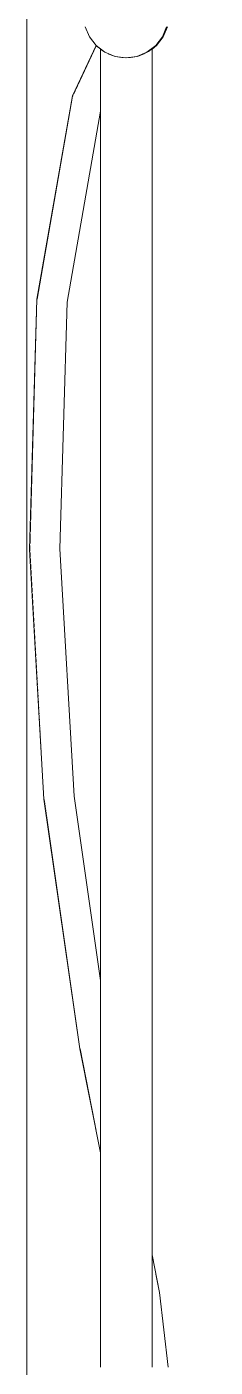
# Model space of a CAD drawing. Header units: metres. Extents: x -0.7 to 10.5, y -2 to 12.8.
# Drawn here: x 6.375 to 6.456, y 2.382 to 2.956 of the extents above; entities that cross this region are included whole.
import ezdxf

# ---------------------------------------------------------------- set-up
doc = ezdxf.new("R2010")
doc.units = ezdxf.units.M
doc.header["$MEASUREMENT"] = 0
doc.linetypes.add('Xref_Alzado 1$0$Wipeout_Contour', pattern=[1000, 0, -1000])
doc.layers.add('Xref_Alzado 1$0$Interior - Mobiliario', color=7, linetype='Continuous')
doc.layers.add('Xref_Alzado 1$0$Interior - Mobiliario _Pen_No__81', color=7, linetype='Continuous', lineweight=13, true_color=0x6a6a6a)

# ---------------------------------------------------------------- blocks, each defined once
blk = doc.blocks.new('Xref_Alzado 1$0$Section Element_140')
at = {"color": 254, "linetype": 'Xref_Alzado 1$0$Wipeout_Contour', "lineweight": 0, "ltscale": 258399.601348}
blk.add_wipeout([(-11672.34, -1907), (-11640.8, -1907), (-11640.8, -1838), (-11642.8, -1838), (-11642.8, -1818), (-11640.8, -1818), (-11640.8, -1726.21), (-11649.74, -1681.6), (-11665.06, -1574.65), (-11671.19, -1467.59), (-11668.12, -1360.34), (-11652.84, -1273.28), (-11642.76, -1251.65), (-11645.56, -1248), (-11647.36, -1243.66), (-11647.97, -1239), (-11647.36, -1234.34), (-11645.56, -1230), (-11642.7, -1226.27), (-11640.8, -1224.82), (-11640.8, -1052), (-11672.34, -1052)], dxfattribs=at).dxf.layer = 'Xref_Alzado 1$0$Interior - Mobiliario'
at = {"color": 254, "linetype": 'Xref_Alzado 1$0$Wipeout_Contour', "lineweight": 0, "ltscale": 46730.915742}
blk.add_wipeout([(-11614.38, -1248), (-11617.24, -1251.73), (-11616.98, -1251.73), (-11614.12, -1248)], dxfattribs=at).dxf.layer = 'Xref_Alzado 1$0$Interior - Mobiliario'
at = {"color": 254, "linetype": 'Xref_Alzado 1$0$Wipeout_Contour', "lineweight": 0, "ltscale": 35279.290102}
blk.add_wipeout([(-11618.8, -1818), (-11618.45, -1818), (-11618.8, -1814.99)], dxfattribs=at).dxf.layer = 'Xref_Alzado 1$0$Interior - Mobiliario'
at = {"color": 254, "linetype": 'Xref_Alzado 1$0$Wipeout_Contour', "lineweight": 0, "ltscale": 46962.59679}
blk.add_wipeout([(-11591.82, -1818), (-11603.11, -1818), (-11603.11, -1838), (-11591.82, -1838)], dxfattribs=at).dxf.layer = 'Xref_Alzado 1$0$Interior - Mobiliario'
at = {"color": 254, "linetype": 'Xref_Alzado 1$0$Wipeout_Contour', "lineweight": 0, "ltscale": 46719.927895}
blk.add_wipeout([(-11614.38, -1248), (-11614.12, -1248), (-11612.32, -1243.66), (-11612.58, -1243.66)], dxfattribs=at).dxf.layer = 'Xref_Alzado 1$0$Interior - Mobiliario'
at = {"color": 254, "linetype": 'Xref_Alzado 1$0$Wipeout_Contour', "lineweight": 0, "ltscale": 93491.979524}
blk.add_wipeout([(-11617.24, -1251.73), (-11620.97, -1254.59), (-11620.82, -1254.59), (-11620.29, -1254.18), (-11619.18, -1253.34), (-11618.8, -1253.05), (-11618.8, -1253.13), (-11616.98, -1251.73)], dxfattribs=at).dxf.layer = 'Xref_Alzado 1$0$Interior - Mobiliario'
at = {"color": 254, "linetype": 'Xref_Alzado 1$0$Wipeout_Contour', "lineweight": 0, "ltscale": 58710.892277}
blk.add_wipeout([(-11655.15, -1361.66), (-11658.18, -1467.41), (-11652.11, -1573.35), (-11640.8, -1652.34), (-11640.8, -1279.87)], dxfattribs=at).dxf.layer = 'Xref_Alzado 1$0$Interior - Mobiliario'
at = {"color": 254, "linetype": 'Xref_Alzado 1$0$Wipeout_Contour', "lineweight": 0, "ltscale": 47076.794121}
blk.add_wipeout([(-11649.74, -1681.6), (-11640.8, -1726.21), (-11640.8, -1725.11), (-11649.53, -1681.56)], dxfattribs=at).dxf.layer = 'Xref_Alzado 1$0$Interior - Mobiliario'
at = {"color": 254, "linetype": 'Xref_Alzado 1$0$Wipeout_Contour', "lineweight": 0, "ltscale": 58793.201401}
blk.add_wipeout([(-11618.8, -1814.99), (-11618.45, -1818), (-11616.84, -1818), (-11616.76, -1818), (-11618.8, -1800.2)], dxfattribs=at).dxf.layer = 'Xref_Alzado 1$0$Interior - Mobiliario'
at = {"color": 254, "linetype": 'Xref_Alzado 1$0$Wipeout_Contour', "lineweight": 0, "ltscale": 47075.33462}
blk.add_wipeout([(-11649.53, -1681.56), (-11640.8, -1725.11), (-11640.8, -1721.83), (-11648.89, -1681.45)], dxfattribs=at).dxf.layer = 'Xref_Alzado 1$0$Interior - Mobiliario'
at = {"color": 254, "linetype": 'Xref_Alzado 1$0$Wipeout_Contour', "lineweight": 0, "ltscale": 58781.925769}
blk.add_wipeout([(-11618.8, -1800.2), (-11616.76, -1818), (-11615.18, -1818), (-11618.79, -1786.49), (-11618.8, -1786.5)], dxfattribs=at).dxf.layer = 'Xref_Alzado 1$0$Interior - Mobiliario'
at = {"color": 254, "linetype": 'Xref_Alzado 1$0$Wipeout_Contour', "lineweight": 0, "ltscale": 47072.462119}
blk.add_wipeout([(-11648.89, -1681.45), (-11640.8, -1721.83), (-11640.8, -1716.6), (-11647.88, -1681.28)], dxfattribs=at).dxf.layer = 'Xref_Alzado 1$0$Interior - Mobiliario'
at = {"color": 254, "linetype": 'Xref_Alzado 1$0$Wipeout_Contour', "lineweight": 0, "ltscale": 47021.157224}
blk.add_wipeout([(-11618.79, -1786.49), (-11615.18, -1818), (-11613.82, -1818), (-11617.45, -1786.29)], dxfattribs=at).dxf.layer = 'Xref_Alzado 1$0$Interior - Mobiliario'
at = {"color": 254, "linetype": 'Xref_Alzado 1$0$Wipeout_Contour', "lineweight": 0, "ltscale": 47068.384069}
blk.add_wipeout([(-11647.88, -1681.28), (-11640.8, -1716.6), (-11640.8, -1709.77), (-11646.56, -1681.05)], dxfattribs=at).dxf.layer = 'Xref_Alzado 1$0$Interior - Mobiliario'
at = {"color": 254, "linetype": 'Xref_Alzado 1$0$Wipeout_Contour', "lineweight": 0, "ltscale": 47016.394717}
blk.add_wipeout([(-11617.45, -1786.29), (-11613.82, -1818), (-11612.78, -1818), (-11616.43, -1786.12)], dxfattribs=at).dxf.layer = 'Xref_Alzado 1$0$Interior - Mobiliario'
at = {"color": 254, "linetype": 'Xref_Alzado 1$0$Wipeout_Contour', "lineweight": 0, "ltscale": 47082.24687}
blk.add_wipeout([(-11649.74, -1681.6), (-11649.53, -1681.56), (-11664.84, -1574.63), (-11665.06, -1574.65)], dxfattribs=at).dxf.layer = 'Xref_Alzado 1$0$Interior - Mobiliario'
at = {"color": 254, "linetype": 'Xref_Alzado 1$0$Wipeout_Contour', "lineweight": 0, "ltscale": 47063.395235}
blk.add_wipeout([(-11646.56, -1681.05), (-11640.8, -1709.77), (-11640.8, -1701.81), (-11645.01, -1680.78)], dxfattribs=at).dxf.layer = 'Xref_Alzado 1$0$Interior - Mobiliario'
at = {"color": 254, "linetype": 'Xref_Alzado 1$0$Wipeout_Contour', "lineweight": 0, "ltscale": 47013.019313}
blk.add_wipeout([(-11616.43, -1786.12), (-11612.78, -1818), (-11612.12, -1818), (-11615.78, -1786.02)], dxfattribs=at).dxf.layer = 'Xref_Alzado 1$0$Interior - Mobiliario'
at = {"color": 254, "linetype": 'Xref_Alzado 1$0$Wipeout_Contour', "lineweight": 0, "ltscale": 47080.527071}
blk.add_wipeout([(-11649.53, -1681.56), (-11648.89, -1681.45), (-11664.2, -1574.56), (-11664.84, -1574.63)], dxfattribs=at).dxf.layer = 'Xref_Alzado 1$0$Interior - Mobiliario'
at = {"color": 254, "linetype": 'Xref_Alzado 1$0$Wipeout_Contour', "lineweight": 0, "ltscale": 47057.865389}
blk.add_wipeout([(-11645.01, -1680.78), (-11640.8, -1701.81), (-11640.8, -1693.25), (-11643.36, -1680.5)], dxfattribs=at).dxf.layer = 'Xref_Alzado 1$0$Interior - Mobiliario'
at = {"color": 254, "linetype": 'Xref_Alzado 1$0$Wipeout_Contour', "lineweight": 0, "ltscale": 47011.261202}
blk.add_wipeout([(-11615.78, -1786.02), (-11612.12, -1818), (-11611.89, -1818), (-11615.56, -1785.99)], dxfattribs=at).dxf.layer = 'Xref_Alzado 1$0$Interior - Mobiliario'
at = {"color": 254, "linetype": 'Xref_Alzado 1$0$Wipeout_Contour', "lineweight": 0, "ltscale": 35265.585145}
blk.add_wipeout([(-11618.8, -1786.5), (-11618.79, -1786.49), (-11618.8, -1786.44)], dxfattribs=at).dxf.layer = 'Xref_Alzado 1$0$Interior - Mobiliario'
at = {"color": 254, "linetype": 'Xref_Alzado 1$0$Wipeout_Contour', "lineweight": 0, "ltscale": 47077.181725}
blk.add_wipeout([(-11648.89, -1681.45), (-11647.88, -1681.28), (-11663.18, -1574.46), (-11664.2, -1574.56)], dxfattribs=at).dxf.layer = 'Xref_Alzado 1$0$Interior - Mobiliario'
at = {"color": 254, "linetype": 'Xref_Alzado 1$0$Wipeout_Contour', "lineweight": 0, "ltscale": 47052.254609}
blk.add_wipeout([(-11643.36, -1680.5), (-11640.8, -1693.25), (-11640.8, -1684.69), (-11641.7, -1680.22)], dxfattribs=at).dxf.layer = 'Xref_Alzado 1$0$Interior - Mobiliario'
at = {"color": 254, "linetype": 'Xref_Alzado 1$0$Wipeout_Contour', "lineweight": 0, "ltscale": 47018.104446}
blk.add_wipeout([(-11618.8, -1786.44), (-11618.79, -1786.49), (-11617.45, -1786.29), (-11618.8, -1779.58)], dxfattribs=at).dxf.layer = 'Xref_Alzado 1$0$Interior - Mobiliario'
at = {"color": 254, "linetype": 'Xref_Alzado 1$0$Wipeout_Contour', "lineweight": 0, "ltscale": 47072.438818}
blk.add_wipeout([(-11647.88, -1681.28), (-11646.56, -1681.05), (-11661.84, -1574.32), (-11663.18, -1574.46)], dxfattribs=at).dxf.layer = 'Xref_Alzado 1$0$Interior - Mobiliario'
at = {"color": 254, "linetype": 'Xref_Alzado 1$0$Wipeout_Contour', "lineweight": 0, "ltscale": 35286.235332}
blk.add_wipeout([(-11641.7, -1680.22), (-11640.8, -1684.69), (-11640.8, -1680.06)], dxfattribs=at).dxf.layer = 'Xref_Alzado 1$0$Interior - Mobiliario'
at = {"color": 254, "linetype": 'Xref_Alzado 1$0$Wipeout_Contour', "lineweight": 0, "ltscale": 47014.347516}
blk.add_wipeout([(-11618.8, -1779.58), (-11617.45, -1786.29), (-11616.43, -1786.12), (-11618.8, -1774.3)], dxfattribs=at).dxf.layer = 'Xref_Alzado 1$0$Interior - Mobiliario'
at = {"color": 254, "linetype": 'Xref_Alzado 1$0$Wipeout_Contour', "lineweight": 0, "ltscale": 47067.477746}
blk.add_wipeout([(-11665.06, -1574.65), (-11664.84, -1574.63), (-11670.97, -1467.59), (-11671.19, -1467.59)], dxfattribs=at).dxf.layer = 'Xref_Alzado 1$0$Interior - Mobiliario'
at = {"color": 254, "linetype": 'Xref_Alzado 1$0$Wipeout_Contour', "lineweight": 0, "ltscale": 47066.621576}
blk.add_wipeout([(-11646.56, -1681.05), (-11645.01, -1680.78), (-11660.28, -1574.17), (-11661.84, -1574.32)], dxfattribs=at).dxf.layer = 'Xref_Alzado 1$0$Interior - Mobiliario'
at = {"color": 254, "linetype": 'Xref_Alzado 1$0$Wipeout_Contour', "lineweight": 0, "ltscale": 47011.536984}
blk.add_wipeout([(-11618.8, -1774.3), (-11616.43, -1786.12), (-11615.78, -1786.02), (-11618.8, -1770.97)], dxfattribs=at).dxf.layer = 'Xref_Alzado 1$0$Interior - Mobiliario'
at = {"color": 254, "linetype": 'Xref_Alzado 1$0$Wipeout_Contour', "lineweight": 0, "ltscale": 47065.762534}
blk.add_wipeout([(-11664.84, -1574.63), (-11664.2, -1574.56), (-11670.33, -1467.58), (-11670.97, -1467.59)], dxfattribs=at).dxf.layer = 'Xref_Alzado 1$0$Interior - Mobiliario'
at = {"color": 254, "linetype": 'Xref_Alzado 1$0$Wipeout_Contour', "lineweight": 0, "ltscale": 47060.126438}
blk.add_wipeout([(-11645.01, -1680.78), (-11643.36, -1680.5), (-11658.61, -1574), (-11660.28, -1574.17)], dxfattribs=at).dxf.layer = 'Xref_Alzado 1$0$Interior - Mobiliario'
at = {"color": 254, "linetype": 'Xref_Alzado 1$0$Wipeout_Contour', "lineweight": 0, "ltscale": 47010.099869}
blk.add_wipeout([(-11618.8, -1770.97), (-11615.78, -1786.02), (-11615.56, -1785.99), (-11618.8, -1769.81)], dxfattribs=at).dxf.layer = 'Xref_Alzado 1$0$Interior - Mobiliario'
at = {"layer": 'Xref_Alzado 1$0$Interior - Mobiliario _Pen_No__81', "color": 251, "linetype": 'Continuous', "lineweight": 13, "true_color": 0x6a6a6a}
blk.add_line((-11611.89, -1818), (-11615.56, -1785.99), dxfattribs=at)
at = {"color": 254, "linetype": 'Xref_Alzado 1$0$Wipeout_Contour', "lineweight": 0, "ltscale": 47062.42602}
blk.add_wipeout([(-11664.2, -1574.56), (-11663.18, -1574.46), (-11669.3, -1467.57), (-11670.33, -1467.58)], dxfattribs=at).dxf.layer = 'Xref_Alzado 1$0$Interior - Mobiliario'
at = {"color": 254, "linetype": 'Xref_Alzado 1$0$Wipeout_Contour', "lineweight": 0, "ltscale": 47053.396039}
blk.add_wipeout([(-11643.36, -1680.5), (-11641.7, -1680.22), (-11656.93, -1573.83), (-11658.61, -1574)], dxfattribs=at).dxf.layer = 'Xref_Alzado 1$0$Interior - Mobiliario'
at = {"color": 254, "linetype": 'Xref_Alzado 1$0$Wipeout_Contour', "lineweight": 0, "ltscale": 47057.695596}
blk.add_wipeout([(-11663.18, -1574.46), (-11661.84, -1574.32), (-11667.95, -1467.55), (-11669.3, -1467.57)], dxfattribs=at).dxf.layer = 'Xref_Alzado 1$0$Interior - Mobiliario'
at = {"color": 254, "linetype": 'Xref_Alzado 1$0$Wipeout_Contour', "lineweight": 0, "ltscale": 58808.897093}
blk.add_wipeout([(-11656.93, -1573.83), (-11641.7, -1680.22), (-11640.8, -1680.06), (-11640.8, -1675.4), (-11655.37, -1573.68)], dxfattribs=at).dxf.layer = 'Xref_Alzado 1$0$Interior - Mobiliario'
at = {"color": 254, "linetype": 'Xref_Alzado 1$0$Wipeout_Contour', "lineweight": 0, "ltscale": 47051.893644}
blk.add_wipeout([(-11661.84, -1574.32), (-11660.28, -1574.17), (-11666.39, -1467.52), (-11667.95, -1467.55)], dxfattribs=at).dxf.layer = 'Xref_Alzado 1$0$Interior - Mobiliario'
at = {"color": 254, "linetype": 'Xref_Alzado 1$0$Wipeout_Contour', "lineweight": 0, "ltscale": 47041.115526}
blk.add_wipeout([(-11655.37, -1573.68), (-11640.8, -1675.4), (-11640.8, -1665.88), (-11654.02, -1573.54)], dxfattribs=at).dxf.layer = 'Xref_Alzado 1$0$Interior - Mobiliario'
at = {"color": 254, "linetype": 'Xref_Alzado 1$0$Wipeout_Contour', "lineweight": 0, "ltscale": 47045.415568}
blk.add_wipeout([(-11660.28, -1574.17), (-11658.61, -1574), (-11664.71, -1467.5), (-11666.39, -1467.52)], dxfattribs=at).dxf.layer = 'Xref_Alzado 1$0$Interior - Mobiliario'
at = {"color": 254, "linetype": 'Xref_Alzado 1$0$Wipeout_Contour', "lineweight": 0, "ltscale": 47036.328254}
blk.add_wipeout([(-11654.02, -1573.54), (-11640.8, -1665.88), (-11640.8, -1658.56), (-11652.99, -1573.44)], dxfattribs=at).dxf.layer = 'Xref_Alzado 1$0$Interior - Mobiliario'
at = {"color": 254, "linetype": 'Xref_Alzado 1$0$Wipeout_Contour', "lineweight": 0, "ltscale": 47020.065238}
blk.add_wipeout([(-11671.19, -1467.59), (-11670.97, -1467.59), (-11667.9, -1360.36), (-11668.12, -1360.34)], dxfattribs=at).dxf.layer = 'Xref_Alzado 1$0$Interior - Mobiliario'
at = {"color": 254, "linetype": 'Xref_Alzado 1$0$Wipeout_Contour', "lineweight": 0, "ltscale": 47038.702842}
blk.add_wipeout([(-11658.61, -1574), (-11656.93, -1573.83), (-11663.02, -1467.48), (-11664.71, -1467.5)], dxfattribs=at).dxf.layer = 'Xref_Alzado 1$0$Interior - Mobiliario'
at = {"color": 254, "linetype": 'Xref_Alzado 1$0$Wipeout_Contour', "lineweight": 0, "ltscale": 47032.929336}
blk.add_wipeout([(-11652.99, -1573.44), (-11640.8, -1658.56), (-11640.8, -1653.94), (-11652.34, -1573.37)], dxfattribs=at).dxf.layer = 'Xref_Alzado 1$0$Interior - Mobiliario'
at = {"color": 254, "linetype": 'Xref_Alzado 1$0$Wipeout_Contour', "lineweight": 0, "ltscale": 47018.368641}
blk.add_wipeout([(-11670.97, -1467.59), (-11670.33, -1467.58), (-11667.26, -1360.43), (-11667.9, -1360.36)], dxfattribs=at).dxf.layer = 'Xref_Alzado 1$0$Interior - Mobiliario'
at = {"color": 254, "linetype": 'Xref_Alzado 1$0$Wipeout_Contour', "lineweight": 0, "ltscale": 47032.212928}
blk.add_wipeout([(-11656.93, -1573.83), (-11655.37, -1573.68), (-11661.45, -1467.45), (-11663.02, -1467.48)], dxfattribs=at).dxf.layer = 'Xref_Alzado 1$0$Interior - Mobiliario'
at = {"color": 254, "linetype": 'Xref_Alzado 1$0$Wipeout_Contour', "lineweight": 0, "ltscale": 47031.14249}
blk.add_wipeout([(-11652.34, -1573.37), (-11640.8, -1653.94), (-11640.8, -1652.34), (-11652.11, -1573.35)], dxfattribs=at).dxf.layer = 'Xref_Alzado 1$0$Interior - Mobiliario'
at = {"color": 254, "linetype": 'Xref_Alzado 1$0$Wipeout_Contour', "lineweight": 0, "ltscale": 47015.06795}
blk.add_wipeout([(-11670.33, -1467.58), (-11669.3, -1467.57), (-11666.23, -1360.53), (-11667.26, -1360.43)], dxfattribs=at).dxf.layer = 'Xref_Alzado 1$0$Interior - Mobiliario'
at = {"color": 254, "linetype": 'Xref_Alzado 1$0$Wipeout_Contour', "lineweight": 0, "ltscale": 47026.388097}
blk.add_wipeout([(-11655.37, -1573.68), (-11654.02, -1573.54), (-11660.1, -1467.43), (-11661.45, -1467.45)], dxfattribs=at).dxf.layer = 'Xref_Alzado 1$0$Interior - Mobiliario'
at = {"layer": 'Xref_Alzado 1$0$Interior - Mobiliario _Pen_No__81', "color": 251, "linetype": 'Continuous', "lineweight": 13, "true_color": 0x6a6a6a}
blk.add_line((-11672.34, -1907), (-11672.34, -1052), dxfattribs=at)
at = {"color": 254, "linetype": 'Xref_Alzado 1$0$Wipeout_Contour', "lineweight": 0, "ltscale": 47010.388134}
blk.add_wipeout([(-11669.3, -1467.57), (-11667.95, -1467.55), (-11664.89, -1360.67), (-11666.23, -1360.53)], dxfattribs=at).dxf.layer = 'Xref_Alzado 1$0$Interior - Mobiliario'
at = {"color": 254, "linetype": 'Xref_Alzado 1$0$Wipeout_Contour', "lineweight": 0, "ltscale": 47021.625294}
blk.add_wipeout([(-11654.02, -1573.54), (-11652.99, -1573.44), (-11659.06, -1467.42), (-11660.1, -1467.43)], dxfattribs=at).dxf.layer = 'Xref_Alzado 1$0$Interior - Mobiliario'
at = {"color": 254, "linetype": 'Xref_Alzado 1$0$Wipeout_Contour', "lineweight": 0, "ltscale": 47004.648144}
blk.add_wipeout([(-11667.95, -1467.55), (-11666.39, -1467.52), (-11663.33, -1360.83), (-11664.89, -1360.67)], dxfattribs=at).dxf.layer = 'Xref_Alzado 1$0$Interior - Mobiliario'
at = {"color": 254, "linetype": 'Xref_Alzado 1$0$Wipeout_Contour', "lineweight": 0, "ltscale": 47018.249081}
blk.add_wipeout([(-11652.99, -1573.44), (-11652.34, -1573.37), (-11658.41, -1467.41), (-11659.06, -1467.42)], dxfattribs=at).dxf.layer = 'Xref_Alzado 1$0$Interior - Mobiliario'
at = {"color": 254, "linetype": 'Xref_Alzado 1$0$Wipeout_Contour', "lineweight": 0, "ltscale": 46998.239168}
blk.add_wipeout([(-11666.39, -1467.52), (-11664.71, -1467.5), (-11661.66, -1361), (-11663.33, -1360.83)], dxfattribs=at).dxf.layer = 'Xref_Alzado 1$0$Interior - Mobiliario'
at = {"color": 254, "linetype": 'Xref_Alzado 1$0$Wipeout_Contour', "lineweight": 0, "ltscale": 47016.489528}
blk.add_wipeout([(-11652.34, -1573.37), (-11652.11, -1573.35), (-11658.18, -1467.41), (-11658.41, -1467.41)], dxfattribs=at).dxf.layer = 'Xref_Alzado 1$0$Interior - Mobiliario'
at = {"layer": 'Xref_Alzado 1$0$Interior - Mobiliario _Pen_No__81', "color": 251, "linetype": 'Continuous', "lineweight": 13, "true_color": 0x6a6a6a}
blk.add_line((-11649.74, -1681.6), (-11665.06, -1574.65), dxfattribs=at)
at = {"color": 254, "linetype": 'Xref_Alzado 1$0$Wipeout_Contour', "lineweight": 0, "ltscale": 46991.59798}
blk.add_wipeout([(-11664.71, -1467.5), (-11663.02, -1467.48), (-11659.98, -1361.17), (-11661.66, -1361)], dxfattribs=at).dxf.layer = 'Xref_Alzado 1$0$Interior - Mobiliario'
at = {"color": 254, "linetype": 'Xref_Alzado 1$0$Wipeout_Contour', "lineweight": 0, "ltscale": 46985.177165}
blk.add_wipeout([(-11663.02, -1467.48), (-11661.45, -1467.45), (-11658.41, -1361.33), (-11659.98, -1361.17)], dxfattribs=at).dxf.layer = 'Xref_Alzado 1$0$Interior - Mobiliario'
at = {"layer": 'Xref_Alzado 1$0$Interior - Mobiliario _Pen_No__81', "color": 251, "linetype": 'Continuous', "lineweight": 13, "true_color": 0x6a6a6a}
blk.add_line((-11665.06, -1574.65), (-11671.19, -1467.59), dxfattribs=at)
at = {"color": 254, "linetype": 'Xref_Alzado 1$0$Wipeout_Contour', "lineweight": 0, "ltscale": 46979.41428}
blk.add_wipeout([(-11661.45, -1467.45), (-11660.1, -1467.43), (-11657.06, -1361.47), (-11658.41, -1361.33)], dxfattribs=at).dxf.layer = 'Xref_Alzado 1$0$Interior - Mobiliario'
at = {"color": 254, "linetype": 'Xref_Alzado 1$0$Wipeout_Contour', "lineweight": 0, "ltscale": 46974.702036}
blk.add_wipeout([(-11660.1, -1467.43), (-11659.06, -1467.42), (-11656.03, -1361.57), (-11657.06, -1361.47)], dxfattribs=at).dxf.layer = 'Xref_Alzado 1$0$Interior - Mobiliario'
at = {"color": 254, "linetype": 'Xref_Alzado 1$0$Wipeout_Contour', "lineweight": 0, "ltscale": 46971.361537}
blk.add_wipeout([(-11659.06, -1467.42), (-11658.41, -1467.41), (-11655.38, -1361.64), (-11656.03, -1361.57)], dxfattribs=at).dxf.layer = 'Xref_Alzado 1$0$Interior - Mobiliario'
at = {"color": 254, "linetype": 'Xref_Alzado 1$0$Wipeout_Contour', "lineweight": 0, "ltscale": 46969.620397}
blk.add_wipeout([(-11658.41, -1467.41), (-11658.18, -1467.41), (-11655.15, -1361.66), (-11655.38, -1361.64)], dxfattribs=at).dxf.layer = 'Xref_Alzado 1$0$Interior - Mobiliario'
at = {"layer": 'Xref_Alzado 1$0$Interior - Mobiliario _Pen_No__81', "color": 251, "linetype": 'Continuous', "lineweight": 13, "true_color": 0x6a6a6a}
blk.add_line((-11652.11, -1573.35), (-11658.18, -1467.41), dxfattribs=at)
at = {"color": 254, "linetype": 'Xref_Alzado 1$0$Wipeout_Contour', "lineweight": 0, "ltscale": 46938.285833}
blk.add_wipeout([(-11668.12, -1360.34), (-11667.9, -1360.36), (-11652.63, -1273.35), (-11652.84, -1273.28)], dxfattribs=at).dxf.layer = 'Xref_Alzado 1$0$Interior - Mobiliario'
at = {"color": 254, "linetype": 'Xref_Alzado 1$0$Wipeout_Contour', "lineweight": 0, "ltscale": 46936.652059}
blk.add_wipeout([(-11667.9, -1360.36), (-11667.26, -1360.43), (-11652.01, -1273.55), (-11652.63, -1273.35)], dxfattribs=at).dxf.layer = 'Xref_Alzado 1$0$Interior - Mobiliario'
at = {"color": 254, "linetype": 'Xref_Alzado 1$0$Wipeout_Contour', "lineweight": 0, "ltscale": 46933.471954}
blk.add_wipeout([(-11667.26, -1360.43), (-11666.23, -1360.53), (-11651.03, -1273.86), (-11652.01, -1273.55)], dxfattribs=at).dxf.layer = 'Xref_Alzado 1$0$Interior - Mobiliario'
at = {"color": 254, "linetype": 'Xref_Alzado 1$0$Wipeout_Contour', "lineweight": 0, "ltscale": 46928.96229}
blk.add_wipeout([(-11666.23, -1360.53), (-11664.89, -1360.67), (-11649.73, -1274.27), (-11651.03, -1273.86)], dxfattribs=at).dxf.layer = 'Xref_Alzado 1$0$Interior - Mobiliario'
at = {"layer": 'Xref_Alzado 1$0$Interior - Mobiliario _Pen_No__81', "color": 251, "linetype": 'Continuous', "lineweight": 13, "true_color": 0x6a6a6a}
blk.add_line((-11671.19, -1467.59), (-11668.12, -1360.34), dxfattribs=at)
at = {"color": 254, "linetype": 'Xref_Alzado 1$0$Wipeout_Contour', "lineweight": 0, "ltscale": 46923.43045}
blk.add_wipeout([(-11664.89, -1360.67), (-11663.33, -1360.83), (-11648.23, -1274.74), (-11649.73, -1274.27)], dxfattribs=at).dxf.layer = 'Xref_Alzado 1$0$Interior - Mobiliario'
at = {"color": 254, "linetype": 'Xref_Alzado 1$0$Wipeout_Contour', "lineweight": 0, "ltscale": 46917.253466}
blk.add_wipeout([(-11663.33, -1360.83), (-11661.66, -1361), (-11646.61, -1275.25), (-11648.23, -1274.74)], dxfattribs=at).dxf.layer = 'Xref_Alzado 1$0$Interior - Mobiliario'
at = {"color": 254, "linetype": 'Xref_Alzado 1$0$Wipeout_Contour', "lineweight": 0, "ltscale": 46910.852315}
blk.add_wipeout([(-11661.66, -1361), (-11659.98, -1361.17), (-11644.99, -1275.76), (-11646.61, -1275.25)], dxfattribs=at).dxf.layer = 'Xref_Alzado 1$0$Interior - Mobiliario'
at = {"color": 254, "linetype": 'Xref_Alzado 1$0$Wipeout_Contour', "lineweight": 0, "ltscale": 46904.663222}
blk.add_wipeout([(-11659.98, -1361.17), (-11658.41, -1361.33), (-11643.48, -1276.24), (-11644.99, -1275.76)], dxfattribs=at).dxf.layer = 'Xref_Alzado 1$0$Interior - Mobiliario'
at = {"color": 254, "linetype": 'Xref_Alzado 1$0$Wipeout_Contour', "lineweight": 0, "ltscale": 58573.966817}
blk.add_wipeout([(-11652.84, -1273.28), (-11652.63, -1273.35), (-11642.59, -1251.81), (-11642.7, -1251.73), (-11642.76, -1251.65)], dxfattribs=at).dxf.layer = 'Xref_Alzado 1$0$Interior - Mobiliario'
at = {"color": 254, "linetype": 'Xref_Alzado 1$0$Wipeout_Contour', "lineweight": 0, "ltscale": 46899.107935}
blk.add_wipeout([(-11658.41, -1361.33), (-11657.06, -1361.47), (-11642.18, -1276.64), (-11643.48, -1276.24)], dxfattribs=at).dxf.layer = 'Xref_Alzado 1$0$Interior - Mobiliario'
at = {"color": 254, "linetype": 'Xref_Alzado 1$0$Wipeout_Contour', "lineweight": 0, "ltscale": 46862.328048}
blk.add_wipeout([(-11652.63, -1273.35), (-11652.01, -1273.55), (-11642.07, -1252.21), (-11642.59, -1251.81)], dxfattribs=at).dxf.layer = 'Xref_Alzado 1$0$Interior - Mobiliario'
at = {"color": 254, "linetype": 'Xref_Alzado 1$0$Wipeout_Contour', "lineweight": 0, "ltscale": 46894.564986}
blk.add_wipeout([(-11657.06, -1361.47), (-11656.03, -1361.57), (-11641.18, -1276.96), (-11642.18, -1276.64)], dxfattribs=at).dxf.layer = 'Xref_Alzado 1$0$Interior - Mobiliario'
at = {"color": 254, "linetype": 'Xref_Alzado 1$0$Wipeout_Contour', "lineweight": 0, "ltscale": 46859.549665}
blk.add_wipeout([(-11652.01, -1273.55), (-11651.03, -1273.86), (-11641.23, -1252.85), (-11642.07, -1252.21)], dxfattribs=at).dxf.layer = 'Xref_Alzado 1$0$Interior - Mobiliario'
at = {"color": 254, "linetype": 'Xref_Alzado 1$0$Wipeout_Contour', "lineweight": 0, "ltscale": 58602.844411}
blk.add_wipeout([(-11641.18, -1276.96), (-11656.03, -1361.57), (-11655.38, -1361.64), (-11640.8, -1278.56), (-11640.8, -1277.08)], dxfattribs=at).dxf.layer = 'Xref_Alzado 1$0$Interior - Mobiliario'
at = {"color": 254, "linetype": 'Xref_Alzado 1$0$Wipeout_Contour', "lineweight": 0, "ltscale": 58564.993477}
blk.add_wipeout([(-11651.03, -1273.86), (-11649.73, -1274.27), (-11640.8, -1255.11), (-11640.8, -1253.18), (-11641.23, -1252.85)], dxfattribs=at).dxf.layer = 'Xref_Alzado 1$0$Interior - Mobiliario'
at = {"color": 254, "linetype": 'Xref_Alzado 1$0$Wipeout_Contour', "lineweight": 0, "ltscale": 46890.830605}
blk.add_wipeout([(-11655.38, -1361.64), (-11655.15, -1361.66), (-11640.8, -1279.87), (-11640.8, -1278.56)], dxfattribs=at).dxf.layer = 'Xref_Alzado 1$0$Interior - Mobiliario'
at = {"layer": 'Xref_Alzado 1$0$Interior - Mobiliario _Pen_No__81', "color": 251, "linetype": 'Continuous', "lineweight": 13, "true_color": 0x6a6a6a}
for p, q in [((-11668.12, -1360.34), (-11652.84, -1273.28)), ((-11658.18, -1467.41), (-11655.15, -1361.66))]:
    blk.add_line(p, q, dxfattribs=at)
at = {"color": 254, "linetype": 'Xref_Alzado 1$0$Wipeout_Contour', "lineweight": 0, "ltscale": 46854.105328}
blk.add_wipeout([(-11649.73, -1274.27), (-11648.23, -1274.74), (-11640.8, -1258.81), (-11640.8, -1255.11)], dxfattribs=at).dxf.layer = 'Xref_Alzado 1$0$Interior - Mobiliario'
at = {"color": 254, "linetype": 'Xref_Alzado 1$0$Wipeout_Contour', "lineweight": 0, "ltscale": 46851.987227}
blk.add_wipeout([(-11648.23, -1274.74), (-11646.61, -1275.25), (-11640.8, -1262.79), (-11640.8, -1258.81)], dxfattribs=at).dxf.layer = 'Xref_Alzado 1$0$Interior - Mobiliario'
at = {"color": 254, "linetype": 'Xref_Alzado 1$0$Wipeout_Contour', "lineweight": 0, "ltscale": 280698.948146}
blk.add_wipeout([(-11645.56, -1230), (-11647.36, -1234.34), (-11647.97, -1239), (-11647.36, -1243.66), (-11645.56, -1248), (-11642.7, -1251.73), (-11638.97, -1254.59), (-11634.63, -1256.39), (-11629.97, -1257), (-11625.31, -1256.39), (-11620.97, -1254.59), (-11617.24, -1251.73), (-11614.38, -1248), (-11612.58, -1243.66), (-11611.97, -1239), (-11612.58, -1234.34), (-11614.38, -1230), (-11617.24, -1226.27), (-11620.97, -1223.41), (-11625.31, -1221.61), (-11629.97, -1221), (-11634.63, -1221.61), (-11638.97, -1223.41), (-11642.7, -1226.27)], dxfattribs=at).dxf.layer = 'Xref_Alzado 1$0$Interior - Mobiliario'
at = {"color": 254, "linetype": 'Xref_Alzado 1$0$Wipeout_Contour', "lineweight": 0, "ltscale": 46849.805526}
blk.add_wipeout([(-11640.8, -1262.79), (-11646.61, -1275.25), (-11644.99, -1275.76), (-11640.8, -1266.77)], dxfattribs=at).dxf.layer = 'Xref_Alzado 1$0$Interior - Mobiliario'
at = {"layer": 'Xref_Alzado 1$0$Interior - Mobiliario _Pen_No__81', "color": 251, "linetype": 'Continuous', "lineweight": 13, "true_color": 0x6a6a6a}
blk.add_line((-11645.56, -1248), (-11647.36, -1243.66), dxfattribs=at)
at = {"color": 254, "linetype": 'Xref_Alzado 1$0$Wipeout_Contour', "lineweight": 0, "ltscale": 46719.167704}
blk.add_wipeout([(-11614.07, -1248), (-11614.04, -1248), (-11612.24, -1243.66), (-11612.28, -1243.66)], dxfattribs=at).dxf.layer = 'Xref_Alzado 1$0$Interior - Mobiliario'
at = {"color": 254, "linetype": 'Xref_Alzado 1$0$Wipeout_Contour', "lineweight": 0, "ltscale": 58452.538864}
blk.add_wipeout([(-11625.31, -1256.39), (-11625.18, -1256.39), (-11622.05, -1255.09), (-11620.82, -1254.59), (-11620.97, -1254.59)], dxfattribs=at).dxf.layer = 'Xref_Alzado 1$0$Interior - Mobiliario'
at = {"color": 254, "linetype": 'Xref_Alzado 1$0$Wipeout_Contour', "lineweight": 0, "ltscale": 46847.72338}
blk.add_wipeout([(-11640.8, -1266.77), (-11644.99, -1275.76), (-11643.48, -1276.24), (-11640.8, -1270.49)], dxfattribs=at).dxf.layer = 'Xref_Alzado 1$0$Interior - Mobiliario'
at = {"color": 254, "linetype": 'Xref_Alzado 1$0$Wipeout_Contour', "lineweight": 0, "ltscale": 46730.155574}
blk.add_wipeout([(-11616.93, -1251.73), (-11616.9, -1251.73), (-11614.04, -1248), (-11614.07, -1248)], dxfattribs=at).dxf.layer = 'Xref_Alzado 1$0$Interior - Mobiliario'
at = {"color": 254, "linetype": 'Xref_Alzado 1$0$Wipeout_Contour', "lineweight": 0, "ltscale": 46781.153653}
blk.add_wipeout([(-11625.18, -1256.39), (-11625.31, -1256.39), (-11629.97, -1257), (-11629.84, -1257)], dxfattribs=at).dxf.layer = 'Xref_Alzado 1$0$Interior - Mobiliario'
at = {"color": 254, "linetype": 'Xref_Alzado 1$0$Wipeout_Contour', "lineweight": 0, "ltscale": 46845.91161}
blk.add_wipeout([(-11643.48, -1276.24), (-11642.18, -1276.64), (-11640.8, -1273.68), (-11640.8, -1270.49)], dxfattribs=at).dxf.layer = 'Xref_Alzado 1$0$Interior - Mobiliario'
at = {"color": 254, "linetype": 'Xref_Alzado 1$0$Wipeout_Contour', "lineweight": 0, "ltscale": 46740.672464}
blk.add_wipeout([(-11618.8, -1253.18), (-11616.9, -1251.73), (-11616.93, -1251.73), (-11618.8, -1253.16)], dxfattribs=at).dxf.layer = 'Xref_Alzado 1$0$Interior - Mobiliario'
at = {"color": 254, "linetype": 'Xref_Alzado 1$0$Wipeout_Contour', "lineweight": 0, "ltscale": 46844.57916}
blk.add_wipeout([(-11640.8, -1273.68), (-11642.18, -1276.64), (-11641.18, -1276.96), (-11640.8, -1276.13)], dxfattribs=at).dxf.layer = 'Xref_Alzado 1$0$Interior - Mobiliario'
at = {"color": 254, "linetype": 'Xref_Alzado 1$0$Wipeout_Contour', "lineweight": 0, "ltscale": 186890.806904}
blk.add_wipeout([(-11618.8, -1253.13), (-11618.8, -1253.16), (-11616.93, -1251.73), (-11614.07, -1248), (-11612.28, -1243.66), (-11611.66, -1239), (-11612.28, -1234.34), (-11614.07, -1230), (-11615.34, -1228.35), (-11615.35, -1228.38), (-11614.12, -1230), (-11612.32, -1234.34), (-11611.7, -1239), (-11612.32, -1243.66), (-11614.12, -1248), (-11616.98, -1251.73)], dxfattribs=at).dxf.layer = 'Xref_Alzado 1$0$Interior - Mobiliario'
at = {"color": 254, "linetype": 'Xref_Alzado 1$0$Wipeout_Contour', "lineweight": 0, "ltscale": 35132.728922}
blk.add_wipeout([(-11641.18, -1276.96), (-11640.8, -1277.08), (-11640.8, -1276.13)], dxfattribs=at).dxf.layer = 'Xref_Alzado 1$0$Interior - Mobiliario'
at = {"layer": 'Xref_Alzado 1$0$Interior - Mobiliario _Pen_No__81', "color": 251, "linetype": 'Continuous', "lineweight": 13, "true_color": 0x6a6a6a}
for p, q in [((-11612.58, -1243.66), (-11614.38, -1248)), ((-11614.12, -1248), (-11612.32, -1243.66)), ((-11614.07, -1248), (-11612.28, -1243.66)), ((-11612.24, -1243.66), (-11614.04, -1248))]:
    blk.add_line(p, q, dxfattribs=at)
at = {"color": 254, "linetype": 'Xref_Alzado 1$0$Wipeout_Contour', "lineweight": 0, "ltscale": 46979.234791}
blk.add_wipeout([(-11640.8, -1253.18), (-11640.8, -1818), (-11640.43, -1818), (-11640.43, -1253.46)], dxfattribs=at).dxf.layer = 'Xref_Alzado 1$0$Interior - Mobiliario'
at = {"color": 254, "linetype": 'Xref_Alzado 1$0$Wipeout_Contour', "lineweight": 0, "ltscale": 46976.470389}
blk.add_wipeout([(-11640.43, -1818), (-11639.34, -1818), (-11639.34, -1254.3), (-11640.43, -1253.46)], dxfattribs=at).dxf.layer = 'Xref_Alzado 1$0$Interior - Mobiliario'
at = {"layer": 'Xref_Alzado 1$0$Interior - Mobiliario _Pen_No__81', "color": 251, "linetype": 'Continuous', "lineweight": 13, "true_color": 0x6a6a6a}
for p, q in [((-11652.84, -1273.28), (-11642.76, -1251.65)), ((-11642.7, -1251.73), (-11645.56, -1248))]:
    blk.add_line(p, q, dxfattribs=at)
at = {"color": 254, "linetype": 'Xref_Alzado 1$0$Wipeout_Contour', "lineweight": 0, "ltscale": 58677.096475}
blk.add_wipeout([(-11639.34, -1254.3), (-11639.34, -1818), (-11637.6, -1818), (-11637.6, -1255.15), (-11638.97, -1254.59)], dxfattribs=at).dxf.layer = 'Xref_Alzado 1$0$Interior - Mobiliario'
at = {"layer": 'Xref_Alzado 1$0$Interior - Mobiliario _Pen_No__81', "color": 251, "linetype": 'Continuous', "lineweight": 13, "true_color": 0x6a6a6a}
for p, q in [((-11640.8, -1818), (-11640.8, -1253.18)), ((-11655.15, -1361.66), (-11640.8, -1279.87)), ((-11640.8, -1652.34), (-11652.11, -1573.35)), ((-11640.8, -1726.21), (-11649.74, -1681.6))]:
    blk.add_line(p, q, dxfattribs=at)
at = {"color": 254, "linetype": 'Xref_Alzado 1$0$Wipeout_Contour', "lineweight": 0, "ltscale": 46963.279923}
blk.add_wipeout([(-11637.6, -1818), (-11635.33, -1818), (-11635.33, -1256.1), (-11637.6, -1255.15)], dxfattribs=at).dxf.layer = 'Xref_Alzado 1$0$Interior - Mobiliario'
at = {"layer": 'Xref_Alzado 1$0$Interior - Mobiliario _Pen_No__81', "color": 251, "linetype": 'Continuous', "lineweight": 13, "true_color": 0x6a6a6a}
blk.add_line((-11638.97, -1254.59), (-11642.7, -1251.73), dxfattribs=at)
at = {"color": 254, "linetype": 'Xref_Alzado 1$0$Wipeout_Contour', "lineweight": 0, "ltscale": 58655.665958}
blk.add_wipeout([(-11634.63, -1256.39), (-11635.33, -1256.1), (-11635.33, -1818), (-11632.68, -1818), (-11632.68, -1256.64)], dxfattribs=at).dxf.layer = 'Xref_Alzado 1$0$Interior - Mobiliario'
at = {"color": 254, "linetype": 'Xref_Alzado 1$0$Wipeout_Contour', "lineweight": 0, "ltscale": 58640.988792}
blk.add_wipeout([(-11632.68, -1818), (-11629.84, -1818), (-11629.84, -1257), (-11629.97, -1257), (-11632.68, -1256.64)], dxfattribs=at).dxf.layer = 'Xref_Alzado 1$0$Interior - Mobiliario'
at = {"layer": 'Xref_Alzado 1$0$Interior - Mobiliario _Pen_No__81', "color": 251, "linetype": 'Continuous', "lineweight": 13, "true_color": 0x6a6a6a}
blk.add_line((-11634.63, -1256.39), (-11638.97, -1254.59), dxfattribs=at)
at = {"color": 254, "linetype": 'Xref_Alzado 1$0$Wipeout_Contour', "lineweight": 0, "ltscale": 46931.600422}
blk.add_wipeout([(-11629.84, -1257), (-11629.84, -1818), (-11626.99, -1818), (-11626.99, -1256.62)], dxfattribs=at).dxf.layer = 'Xref_Alzado 1$0$Interior - Mobiliario'
at = {"layer": 'Xref_Alzado 1$0$Interior - Mobiliario _Pen_No__81', "color": 251, "linetype": 'Continuous', "lineweight": 13, "true_color": 0x6a6a6a}
blk.add_line((-11629.97, -1257), (-11634.63, -1256.39), dxfattribs=at)
at = {"color": 254, "linetype": 'Xref_Alzado 1$0$Wipeout_Contour', "lineweight": 0, "ltscale": 58613.585948}
blk.add_wipeout([(-11626.99, -1256.62), (-11626.99, -1818), (-11624.33, -1818), (-11624.33, -1256.04), (-11625.18, -1256.39)], dxfattribs=at).dxf.layer = 'Xref_Alzado 1$0$Interior - Mobiliario'
at = {"layer": 'Xref_Alzado 1$0$Interior - Mobiliario _Pen_No__81', "color": 251, "linetype": 'Continuous', "lineweight": 13, "true_color": 0x6a6a6a}
blk.add_line((-11629.97, -1257), (-11629.84, -1257), dxfattribs=at)
at = {"color": 254, "linetype": 'Xref_Alzado 1$0$Wipeout_Contour', "lineweight": 0, "ltscale": 46910.626898}
blk.add_wipeout([(-11624.33, -1256.04), (-11624.33, -1818), (-11622.05, -1818), (-11622.05, -1255.09)], dxfattribs=at).dxf.layer = 'Xref_Alzado 1$0$Interior - Mobiliario'
at = {"layer": 'Xref_Alzado 1$0$Interior - Mobiliario _Pen_No__81', "color": 251, "linetype": 'Continuous', "lineweight": 13, "true_color": 0x6a6a6a}
for p, q in [((-11625.31, -1256.39), (-11629.97, -1257)), ((-11629.84, -1257), (-11626.99, -1256.63)), ((-11625.17, -1256.39), (-11626.99, -1256.63))]:
    blk.add_line(p, q, dxfattribs=at)
at = {"color": 254, "linetype": 'Xref_Alzado 1$0$Wipeout_Contour', "lineweight": 0, "ltscale": 70279.191462}
blk.add_wipeout([(-11622.05, -1255.09), (-11622.05, -1818), (-11620.29, -1818), (-11620.29, -1254.18), (-11620.4, -1254.27), (-11620.82, -1254.59)], dxfattribs=at).dxf.layer = 'Xref_Alzado 1$0$Interior - Mobiliario'
at = {"layer": 'Xref_Alzado 1$0$Interior - Mobiliario _Pen_No__81', "color": 251, "linetype": 'Continuous', "lineweight": 13, "true_color": 0x6a6a6a}
blk.add_line((-11625.17, -1256.39), (-11624.33, -1256.04), dxfattribs=at)
at = {"color": 254, "linetype": 'Xref_Alzado 1$0$Wipeout_Contour', "lineweight": 0, "ltscale": 46896.555063}
blk.add_wipeout([(-11620.29, -1254.18), (-11620.29, -1818), (-11619.18, -1818), (-11619.18, -1253.34)], dxfattribs=at).dxf.layer = 'Xref_Alzado 1$0$Interior - Mobiliario'
at = {"color": 254, "linetype": 'Xref_Alzado 1$0$Wipeout_Contour', "lineweight": 0, "ltscale": 46893.47517}
blk.add_wipeout([(-11618.8, -1253.05), (-11619.18, -1253.34), (-11619.18, -1818), (-11618.8, -1818)], dxfattribs=at).dxf.layer = 'Xref_Alzado 1$0$Interior - Mobiliario'
at = {"layer": 'Xref_Alzado 1$0$Interior - Mobiliario _Pen_No__81', "color": 251, "linetype": 'Continuous', "lineweight": 13, "true_color": 0x6a6a6a}
for p, q in [((-11617.24, -1251.73), (-11620.97, -1254.59)), ((-11618.8, -1253.13), (-11616.98, -1251.73)), ((-11616.9, -1251.73), (-11618.8, -1253.18)), ((-11618.8, -1253.16), (-11616.93, -1251.73)), ((-11614.38, -1248), (-11617.24, -1251.73)), ((-11616.98, -1251.73), (-11614.12, -1248)), ((-11616.93, -1251.73), (-11614.07, -1248)), ((-11614.04, -1248), (-11616.9, -1251.73)), ((-11620.97, -1254.59), (-11625.31, -1256.39)), ((-11624.33, -1256.04), (-11622.05, -1255.09)), ((-11620.82, -1254.59), (-11622.05, -1255.09)), ((-11620.82, -1254.59), (-11620.29, -1254.18)), ((-11620.29, -1254.18), (-11619.18, -1253.34)), ((-11619.18, -1253.34), (-11618.8, -1253.05)), ((-11618.8, -1818), (-11618.8, -1253.05)), ((-11615.56, -1785.99), (-11618.8, -1769.81))]:
    blk.add_line(p, q, dxfattribs=at)
blk = doc.blocks.new('Xref_Alzado 1')
at = {"layer": 'Xref_Alzado 1$0$Interior - Mobiliario', "lineweight": 0, "xscale": 0.001, "yscale": 0.001, "zscale": 0.001}
blk.add_blockref('Xref_Alzado 1$0$Section Element_140', (18.27402, 3.3), dxfattribs=at)

msp = doc.modelspace()

# ---------------------------------------------------------------- block references
msp.add_blockref('Xref_Alzado 1', (-0.22645, 0.9))

doc.saveas('drawing.dxf')
